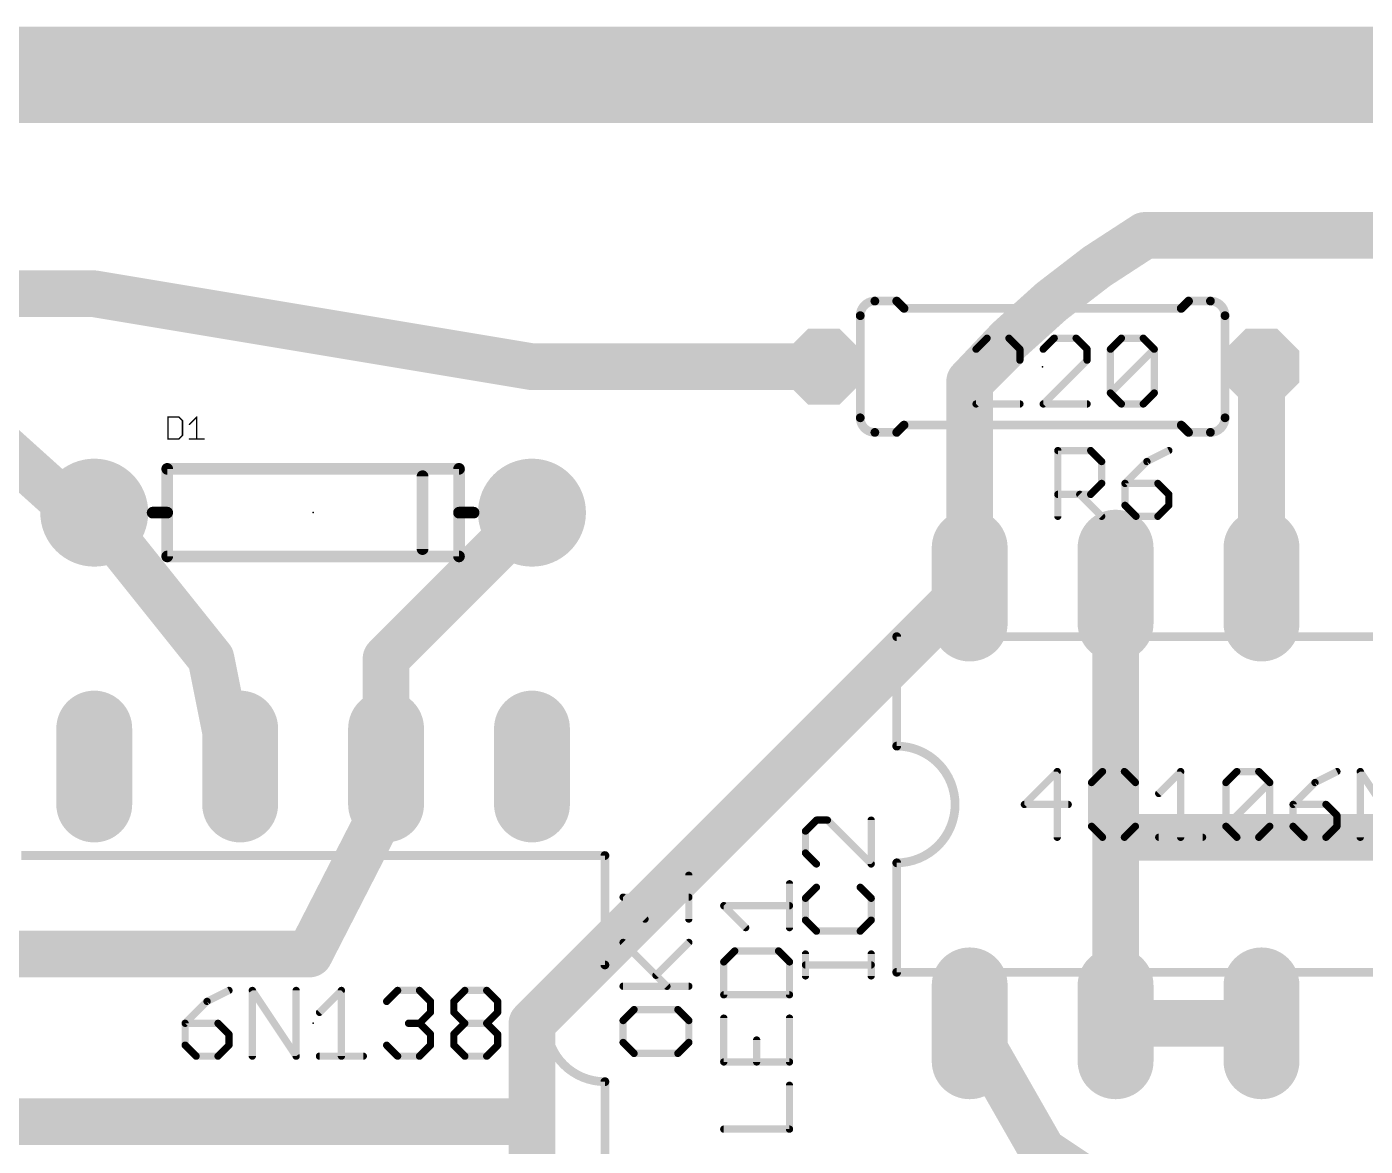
# Model space of a CAD drawing. Extents: x -0.06 to 3.94, y -0.06 to 3.15.
# Drawn here: x 1.854 to 2.771, y 1.066 to 1.833 of the extents above; entities that cross this region are included whole.
import ezdxf

# ---------------------------------------------------------------- set-up
doc = ezdxf.new("R2010")
doc.units = 0
for name, color, linetype in [('16', 175, 'CONTINUOUS'), ('17', 82, 'CONTINUOUS'), ('21', 253, 'CONTINUOUS'), ('23', 7, 'CONTINUOUS'), ('25', 253, 'CONTINUOUS'), ('27', 253, 'CONTINUOUS'), ('46', 140, 'CONTINUOUS'), ('51', 253, 'CONTINUOUS')]:
    doc.layers.add(name, color=color, linetype=linetype)

# ---------------------------------------------------------------- blocks, each defined once
blk = doc.blocks.new('ROUNDP')
at = {"const_width": 0.5}
blk.add_lwpolyline([(0, -0.25, 1), (0, 0.25, 1), (0, -0.25)], format="xyb", dxfattribs=at)
blk = doc.blocks.new('LONGP100')
at = {"const_width": 1}
blk.add_lwpolyline([(-0.5, 0), (0.5, 0)], dxfattribs=at)
at = {"const_width": 0.5}
for points in [[(-0.5, 0.25, 1), (-0.5, -0.25)], [(0.5, -0.25, 1), (0.5, 0.25)]]:
    blk.add_lwpolyline(points, format="xyb", dxfattribs=at)
blk = doc.blocks.new('OFFSETP100')
at = {"const_width": 1}
blk.add_lwpolyline([(0, 0), (1, 0)], dxfattribs=at)
at = {"const_width": 0.5}
for points in [[(0, 0.25, 1), (0, -0.25)], [(1, -0.25, 1), (1, 0.25)]]:
    blk.add_lwpolyline(points, format="xyb", dxfattribs=at)
blk = doc.blocks.new('RECT')
blk.add_solid([(-0.5, -0.5), (0.5, -0.5), (-0.5, 0.5), (0.5, 0.5)])
blk = doc.blocks.new('OCTAGONP')
at = {"const_width": 0.5}
blk.add_lwpolyline([(-0.25, -0.103553), (-0.25, 0.103553), (-0.103553, 0.25), (0.103553, 0.25), (0.25, 0.103553), (0.25, -0.103553), (0.103553, -0.25), (-0.103553, -0.25), (-0.25, -0.103553), (-0.25, 0.103553)], dxfattribs=at)

msp = doc.modelspace()

# ---------------------------------------------------------------- linework, layer by layer
at = {"layer": '16'}
for points, const_width in [([(2.62, 1.69, 0.078776), (2.5, 1.59)], 0.032), ([(2.62, 1.698, 1), (2.62, 1.682)], 0.016), ([(2.624096, 1.683128, 1), (2.615904, 1.696872)], 0.016), ([(2.783578, 1.697155, 1), (2.776422, 1.682845)], 0.016), ([(1.901315, 1.657891, 1), (1.898685, 1.642109)], 0.016), ([(1.9, 1.642, 1), (1.9, 1.658)], 0.016), ([(2.2, 1.608, 1), (2.2, 1.592)], 0.016), ([(2.198685, 1.592109, 1), (2.201315, 1.607891)], 0.016), ([(2.4, 1.592, 1), (2.4, 1.608)], 0.016), ([(2.708, 1.6, 1), (2.692, 1.6)], 0.016), ([(2.508, 1.59, 1), (2.492, 1.59)], 0.016), ([(2.493979, 1.595268, 1), (2.506021, 1.584732)], 0.016), ([(1.8875, 1.508, 1), (1.8875, 1.492)], 0.016), ([(1.882148, 1.494054, 1), (1.892852, 1.505946)], 0.016), ([(1.906247, 1.504998, 1), (1.893753, 1.495002)], 0.016), ([(1.9, 1.492, 1), (1.9, 1.508)], 0.016), ([(2.205657, 1.494343, 1), (2.194343, 1.505657)], 0.016), ([(2.505657, 1.444343, 1), (2.494343, 1.455657)], 0.016), ([(2.608, 1.45, 1), (2.592, 1.45)], 0.016), ([(2.492, 1.45, 1), (2.508, 1.45)], 0.016), ([(2.692, 1.45, 1), (2.708, 1.45)], 0.016), ([(1.987845, 1.401569, 1), (1.972155, 1.398431)], 0.016), ([(1.973753, 1.395002, 1), (1.986247, 1.404998)], 0.016), ([(2.108, 1.4, 1), (2.092, 1.4)], 0.016), ([(2.094343, 1.405657, 1), (2.105657, 1.394343)], 0.016), ([(2.10712, 1.296353, 1), (2.09288, 1.303647)], 0.016), ([(1.992155, 1.298431, 1), (2.007845, 1.301569)], 0.016), ([(2.092, 1.3, 1), (2.108, 1.3)], 0.016), ([(2.608, 1.2775, 1), (2.592, 1.2775)], 0.016), ([(2.6, 1.2855, 1), (2.6, 1.2695)], 0.016), ([(2.592, 1.2775, 1), (2.608, 1.2775)], 0.016), ([(2.0475, 1.1895, 1), (2.0475, 1.2055)], 0.016), ([(2.04038, 1.201147, 1), (2.05462, 1.193853)], 0.016), ([(2.208, 1.15, 1), (2.192, 1.15)], 0.016), ([(2.506946, 1.153969, 1), (2.493054, 1.146031)], 0.016), ([(2.6, 1.158, 1), (2.6, 1.142)], 0.016), ([(2.7, 1.142, 1), (2.7, 1.158)], 0.016), ([(2.194343, 1.155657, 1), (2.205657, 1.144343)], 0.016), ([(2.592, 1.15, 1), (2.608, 1.15)], 0.016), ([(2.208, 1.0825, 1), (2.192, 1.0825)], 0.016), ([(2.2, 1.0745, 1), (2.2, 1.0905)], 0.016), ([(2.192, 1.0825, 1), (2.208, 1.0825)], 0.016), ([(2.554438, 1.069156, 1), (2.545562, 1.055844)], 0.016), ([(2.543054, 1.058531, 1), (2.556946, 1.066469)], 0.016)]:
    msp.add_lwpolyline(points, format="xyb", dxfattribs=dict(at, const_width=const_width))
at = {"layer": '16', "const_width": 0.032}
for points in [[(2.78, 1.69), (2.62, 1.69)], [(2.86, 1.65), (2.78, 1.69)], [(1.9, 1.65), (0.48, 1.65)], [(2.2, 1.6), (1.9, 1.65)], [(2.4, 1.6), (2.2, 1.6)], [(2.7, 1.6), (2.7, 1.45)], [(1.8875, 1.5), (1.7875, 1.59)], [(2.5, 1.59), (2.5, 1.45)], [(1.8875, 1.5), (1.9, 1.5)], [(1.9, 1.5), (1.98, 1.4)], [(2.1, 1.4), (2.2, 1.5)], [(2.2, 1.15), (2.5, 1.45)], [(2.6, 1.2775), (2.6, 1.45)], [(1.98, 1.4), (2, 1.3)], [(2.1, 1.3), (2.1, 1.4)], [(2.1, 1.3), (2.0475, 1.1975)], [(2.6, 1.15), (2.6, 1.2775)], [(2.6, 1.2775), (2.8, 1.2775)], [(2.0475, 1.1975), (1.7975, 1.1975)], [(2.2, 1.0825), (2.2, 1.15)], [(2.55, 1.0625), (2.5, 1.15)], [(2.7, 1.15), (2.6, 1.15)], [(1.8375, 1.0825), (2.2, 1.0825)], [(2.2, 1), (2.2, 1.0825)], [(2.61, 1.0225), (2.55, 1.0625)]]:
    msp.add_lwpolyline(points, dxfattribs=at)
at = {"layer": '21'}
for points, const_width in [([(2.435, 1.645, 0.414214), (2.425, 1.635)], 0.006), ([(2.435, 1.6465, 1), (2.435, 1.6435)], 0.003), ([(2.435, 1.6435, 1), (2.435, 1.6465)], 0.003), ([(2.451061, 1.646061, 1), (2.448939, 1.643939)], 0.003), ([(2.45, 1.6435, 1), (2.45, 1.6465)], 0.003), ([(2.455, 1.6415, 1), (2.455, 1.6385)], 0.003), ([(2.453939, 1.638939, 1), (2.456061, 1.641061)], 0.003), ([(2.643939, 1.641061, 1), (2.646061, 1.638939)], 0.003), ([(2.645, 1.6385, 1), (2.645, 1.6415)], 0.003), ([(2.65, 1.6465, 1), (2.65, 1.6435)], 0.003), ([(2.651061, 1.643939, 1), (2.648939, 1.646061)], 0.003), ([(2.675, 1.635, 0.414214), (2.665, 1.645)], 0.006), ([(2.665, 1.6465, 1), (2.665, 1.6435)], 0.003), ([(2.665, 1.6435, 1), (2.665, 1.6465)], 0.003), ([(2.4235, 1.635, 1), (2.4265, 1.635)], 0.003), ([(2.6735, 1.635, 1), (2.6765, 1.635)], 0.003), ([(2.425, 1.565, 0.414214), (2.435, 1.555)], 0.006), ([(2.4265, 1.565, 1), (2.4235, 1.565)], 0.003), ([(2.455, 1.5615, 1), (2.455, 1.5585)], 0.003), ([(2.456061, 1.558939, 1), (2.453939, 1.561061)], 0.003), ([(2.646061, 1.561061, 1), (2.643939, 1.558939)], 0.003), ([(2.645, 1.5585, 1), (2.645, 1.5615)], 0.003), ([(2.665, 1.555, 0.414214), (2.675, 1.565)], 0.006), ([(2.6765, 1.565, 1), (2.6735, 1.565)], 0.003), ([(2.435, 1.5565, 1), (2.435, 1.5535)], 0.003), ([(2.435, 1.5535, 1), (2.435, 1.5565)], 0.003), ([(2.448939, 1.556061, 1), (2.451061, 1.553939)], 0.003), ([(2.45, 1.5535, 1), (2.45, 1.5565)], 0.003), ([(2.65, 1.5565, 1), (2.65, 1.5535)], 0.003), ([(2.648939, 1.553939, 1), (2.651061, 1.556061)], 0.003), ([(2.665, 1.5565, 1), (2.665, 1.5535)], 0.003), ([(2.665, 1.5535, 1), (2.665, 1.5565)], 0.003), ([(1.95, 1.532, 1), (1.95, 1.528)], 0.004), ([(1.952, 1.53, 1), (1.948, 1.53)], 0.004), ([(2.152, 1.53, 1), (2.148, 1.53)], 0.004), ([(2.15, 1.528, 1), (2.15, 1.532)], 0.004), ([(2.127, 1.525, 1), (2.123, 1.525)], 0.004), ([(1.94, 1.502, 1), (1.94, 1.498)], 0.004), ([(1.952, 1.5, 1), (1.948, 1.5)], 0.004), ([(1.948, 1.5, 1), (1.952, 1.5)], 0.004), ([(1.95, 1.498, 1), (1.95, 1.502)], 0.004), ([(2.152, 1.5, 1), (2.148, 1.5)], 0.004), ([(2.15, 1.502, 1), (2.15, 1.498)], 0.004), ([(2.148, 1.5, 1), (2.152, 1.5)], 0.004), ([(2.16, 1.498, 1), (2.16, 1.502)], 0.004), ([(2.123, 1.475, 1), (2.127, 1.475)], 0.004), ([(1.95, 1.472, 1), (1.95, 1.468)], 0.004), ([(1.948, 1.47, 1), (1.952, 1.47)], 0.004), ([(2.148, 1.47, 1), (2.152, 1.47)], 0.004), ([(2.15, 1.468, 1), (2.15, 1.472)], 0.004), ([(2.45, 1.4165, 1), (2.45, 1.4135)], 0.003), ([(2.4515, 1.415, 1), (2.4485, 1.415)], 0.003), ([(2.45, 1.26, 1), (2.45, 1.34)], 0.006), ([(2.45, 1.3415, 1), (2.45, 1.3385)], 0.003), ([(2.4485, 1.34, 1), (2.4515, 1.34)], 0.003), ([(2.2515, 1.265, 1), (2.2485, 1.265)], 0.003), ([(2.25, 1.2635, 1), (2.25, 1.2665)], 0.003), ([(2.4515, 1.26, 1), (2.4485, 1.26)], 0.003), ([(2.45, 1.2615, 1), (2.45, 1.2585)], 0.003), ([(2.25, 1.19, 1), (2.25, 1.11)], 0.006), ([(2.25, 1.1885, 1), (2.25, 1.1915)], 0.003), ([(2.2485, 1.19, 1), (2.2515, 1.19)], 0.003), ([(2.45, 1.1865, 1), (2.45, 1.1835)], 0.003), ([(2.4485, 1.185, 1), (2.4515, 1.185)], 0.003), ([(2.2515, 1.11, 1), (2.2485, 1.11)], 0.003), ([(2.25, 1.1085, 1), (2.25, 1.1115)], 0.003)]:
    msp.add_lwpolyline(points, format="xyb", dxfattribs=dict(at, const_width=const_width))
for points, const_width in [([(2.435, 1.645), (2.45, 1.645)], 0.006), ([(2.455, 1.64), (2.45, 1.645)], 0.006), ([(2.455, 1.64), (2.645, 1.64)], 0.006), ([(2.645, 1.64), (2.65, 1.645)], 0.006), ([(2.665, 1.645), (2.65, 1.645)], 0.006), ([(2.455, 1.56), (2.45, 1.555)], 0.006), ([(2.455, 1.56), (2.645, 1.56)], 0.006), ([(2.645, 1.56), (2.65, 1.555)], 0.006), ([(2.435, 1.555), (2.45, 1.555)], 0.006), ([(2.665, 1.555), (2.65, 1.555)], 0.006), ([(1.95, 1.53), (2.15, 1.53)], 0.008), ([(1.95, 1.5), (1.95, 1.53)], 0.008), ([(2.15, 1.53), (2.15, 1.5)], 0.008), ([(2.125, 1.525), (2.125, 1.475)], 0.008), ([(1.95, 1.5), (1.94, 1.5)], 0.008), ([(1.95, 1.47), (1.95, 1.5)], 0.008), ([(2.15, 1.5), (2.15, 1.47)], 0.008), ([(2.15, 1.5), (2.16, 1.5)], 0.008), ([(2.15, 1.47), (1.95, 1.47)], 0.008), ([(3.15, 1.415), (2.45, 1.415)], 0.006), ([(2.45, 1.415), (2.45, 1.34)], 0.006), ([(2.25, 1.265), (1.85, 1.265)], 0.006), ([(2.25, 1.265), (2.25, 1.19)], 0.006), ([(2.45, 1.185), (2.45, 1.26)], 0.006), ([(2.45, 1.185), (3.15, 1.185)], 0.006), ([(2.25, 1.035), (2.25, 1.11)], 0.006)]:
    msp.add_lwpolyline(points, dxfattribs=dict(at, const_width=const_width))
at = {"layer": '23'}
for p in [(2.55, 1.6), (2.05, 1.5), (2.05, 1.15)]:
    msp.add_point(p, dxfattribs=at)
at = {"layer": '25'}
for points, const_width in [([(1.9505, 1.565513), (1.9505, 1.5505)], 0.001), ([(1.958006, 1.565513), (1.9505, 1.565513)], 0.001), ([(1.960508, 1.563011), (1.958006, 1.565513)], 0.001), ([(1.960508, 1.553002), (1.960508, 1.563011)], 0.001), ([(1.965233, 1.560508), (1.970237, 1.565513)], 0.001), ([(1.970237, 1.565513), (1.970237, 1.5505)], 0.001), ([(1.9505, 1.5505), (1.958006, 1.5505)], 0.001), ([(1.958006, 1.5505), (1.960508, 1.553002)], 0.001), ([(1.965233, 1.5505), (1.975241, 1.5505)], 0.001), ([(2.560421, 1.4975), (2.560421, 1.542538)], 0.005), ([(2.560421, 1.542538), (2.582941, 1.542538)], 0.005), ([(2.582941, 1.542538), (2.590447, 1.535032)], 0.005), ([(2.636486, 1.542538), (2.621473, 1.535032)], 0.005), ([(2.590447, 1.535032), (2.590447, 1.520019)], 0.005), ([(2.621473, 1.535032), (2.606461, 1.520019)], 0.005), ([(2.582941, 1.512513), (2.560421, 1.512513)], 0.005), ([(2.575434, 1.512513), (2.590447, 1.4975)], 0.005), ([(2.590447, 1.520019), (2.582941, 1.512513)], 0.005), ([(2.606461, 1.520019), (2.606461, 1.505006)], 0.005), ([(2.62898, 1.520019), (2.606461, 1.520019)], 0.005), ([(2.636486, 1.512513), (2.62898, 1.520019)], 0.005), ([(2.636486, 1.505006), (2.636486, 1.512513)], 0.005), ([(2.606461, 1.505006), (2.613967, 1.4975)], 0.005), ([(2.62898, 1.4975), (2.636486, 1.505006)], 0.005), ([(2.613967, 1.4975), (2.62898, 1.4975)], 0.005), ([(2.394968, 1.289258), (2.387462, 1.281751)], 0.005), ([(2.402474, 1.289258), (2.394968, 1.289258)], 0.005), ([(2.4325, 1.259232), (2.402474, 1.289258)], 0.005), ([(2.4325, 1.289258), (2.4325, 1.259232)], 0.005), ([(2.387462, 1.281751), (2.387462, 1.266738)], 0.005), ([(2.387462, 1.266738), (2.394968, 1.259232)], 0.005), ([(2.3075, 1.221461), (2.3075, 1.251486)], 0.005), ([(2.3765, 1.215618), (2.3765, 1.245643)], 0.005), ([(2.277474, 1.221461), (2.262462, 1.236473)], 0.005), ([(2.262462, 1.236473), (2.3075, 1.236473)], 0.005), ([(2.394968, 1.243218), (2.387462, 1.235712)], 0.005), ([(2.4325, 1.235712), (2.424994, 1.243218)], 0.005), ([(2.346474, 1.215618), (2.331462, 1.230631)], 0.005), ([(2.331462, 1.230631), (2.3765, 1.230631)], 0.005), ([(2.387462, 1.235712), (2.387462, 1.220699)], 0.005), ([(2.4325, 1.220699), (2.4325, 1.235712)], 0.005), ([(2.387462, 1.220699), (2.394968, 1.213193)], 0.005), ([(2.424994, 1.213193), (2.4325, 1.220699)], 0.005), ([(2.394968, 1.213193), (2.424994, 1.213193)], 0.005), ([(2.292487, 1.175421), (2.262462, 1.205447)], 0.005), ([(2.284981, 1.182928), (2.3075, 1.205447)], 0.005), ([(2.338968, 1.199604), (2.331462, 1.192098)], 0.005), ([(2.368994, 1.199604), (2.338968, 1.199604)], 0.005), ([(2.3765, 1.192098), (2.368994, 1.199604)], 0.005), ([(2.331462, 1.192098), (2.331462, 1.169578)], 0.005), ([(2.3765, 1.169578), (2.3765, 1.192098)], 0.005), ([(2.387462, 1.1825), (2.387462, 1.197513)], 0.005), ([(2.4325, 1.1825), (2.4325, 1.197513)], 0.005), ([(2.4325, 1.190006), (2.387462, 1.190006)], 0.005), ([(2.262462, 1.175421), (2.3075, 1.175421)], 0.005), ([(2.331462, 1.169578), (2.3765, 1.169578)], 0.005), ([(2.269968, 1.159408), (2.262462, 1.151901)], 0.005), ([(2.299994, 1.159408), (2.269968, 1.159408)], 0.005), ([(2.3075, 1.151901), (2.299994, 1.159408)], 0.005), ([(2.331462, 1.153565), (2.331462, 1.123539)], 0.005), ([(2.3765, 1.123539), (2.3765, 1.153565)], 0.005), ([(2.262462, 1.151901), (2.262462, 1.136888)], 0.005), ([(2.3075, 1.136888), (2.3075, 1.151901)], 0.005), ([(2.262462, 1.136888), (2.269968, 1.129382)], 0.005), ([(2.299994, 1.129382), (2.3075, 1.136888)], 0.005), ([(2.353981, 1.123539), (2.353981, 1.138552)], 0.005), ([(2.269968, 1.129382), (2.299994, 1.129382)], 0.005), ([(2.331462, 1.123539), (2.3765, 1.123539)], 0.005), ([(2.3765, 1.0775), (2.3765, 1.107526)], 0.005), ([(2.331462, 1.0775), (2.3765, 1.0775)], 0.005)]:
    msp.add_lwpolyline(points, dxfattribs=dict(at, const_width=const_width))
for points, const_width in [([(1.95075, 1.565513, 1), (1.95025, 1.565513)], 0.0005), ([(1.9505, 1.565763, 1), (1.9505, 1.565263)], 0.0005), ([(1.958183, 1.56569, 1), (1.95783, 1.565336)], 0.0005), ([(1.958006, 1.565263, 1), (1.958006, 1.565763)], 0.0005), ([(1.960758, 1.563011, 1), (1.960258, 1.563011)], 0.0005), ([(1.960332, 1.562834, 1), (1.960685, 1.563187)], 0.0005), ([(1.965056, 1.560685, 1), (1.965409, 1.560332)], 0.0005), ([(1.970487, 1.565513, 1), (1.969987, 1.565513)], 0.0005), ([(1.970413, 1.565336, 1), (1.97006, 1.56569)], 0.0005), ([(1.9505, 1.55075, 1), (1.9505, 1.55025)], 0.0005), ([(1.95025, 1.5505, 1), (1.95075, 1.5505)], 0.0005), ([(1.95783, 1.550677, 1), (1.958183, 1.550323)], 0.0005), ([(1.958006, 1.55025, 1), (1.958006, 1.55075)], 0.0005), ([(1.960258, 1.553002, 1), (1.960758, 1.553002)], 0.0005), ([(1.960685, 1.552825, 1), (1.960332, 1.553179)], 0.0005), ([(1.965233, 1.55075, 1), (1.965233, 1.55025)], 0.0005), ([(1.969987, 1.5505, 1), (1.970487, 1.5505)], 0.0005), ([(1.975241, 1.55025, 1), (1.975241, 1.55075)], 0.0005), ([(2.561671, 1.542538, 1), (2.559171, 1.542538)], 0.0025), ([(2.560421, 1.543788, 1), (2.560421, 1.541288)], 0.0025), ([(2.583824, 1.543422, 1), (2.582057, 1.541655)], 0.0025), ([(2.582941, 1.541288, 1), (2.582941, 1.543788)], 0.0025), ([(2.637045, 1.54142, 1), (2.635927, 1.543656)], 0.0025), ([(2.591697, 1.535032, 1), (2.589197, 1.535032)], 0.0025), ([(2.589563, 1.534148, 1), (2.591331, 1.535916)], 0.0025), ([(2.620914, 1.53615, 1), (2.622032, 1.533914)], 0.0025), ([(2.622357, 1.534148, 1), (2.62059, 1.535916)], 0.0025), ([(2.560421, 1.513763, 1), (2.560421, 1.511263)], 0.0025), ([(2.576318, 1.513397, 1), (2.57455, 1.511629)], 0.0025), ([(2.582057, 1.513397, 1), (2.583824, 1.511629)], 0.0025), ([(2.582941, 1.511263, 1), (2.582941, 1.513763)], 0.0025), ([(2.589197, 1.520019, 1), (2.591697, 1.520019)], 0.0025), ([(2.591331, 1.519135, 1), (2.589563, 1.520903)], 0.0025), ([(2.607711, 1.520019, 1), (2.605211, 1.520019)], 0.0025), ([(2.606461, 1.521269, 1), (2.606461, 1.518769)], 0.0025), ([(2.605577, 1.520903, 1), (2.607345, 1.519135)], 0.0025), ([(2.629864, 1.520903, 1), (2.628096, 1.519135)], 0.0025), ([(2.62898, 1.518769, 1), (2.62898, 1.521269)], 0.0025), ([(2.637736, 1.512513, 1), (2.635236, 1.512513)], 0.0025), ([(2.635602, 1.511629, 1), (2.63737, 1.513397)], 0.0025), ([(2.607345, 1.50589, 1), (2.605577, 1.504123)], 0.0025), ([(2.605211, 1.505006, 1), (2.607711, 1.505006)], 0.0025), ([(2.635236, 1.505006, 1), (2.637736, 1.505006)], 0.0025), ([(2.63737, 1.504123, 1), (2.635602, 1.50589)], 0.0025), ([(2.559171, 1.4975, 1), (2.561671, 1.4975)], 0.0025), ([(2.589563, 1.496616, 1), (2.591331, 1.498384)], 0.0025), ([(2.613967, 1.49875, 1), (2.613967, 1.49625)], 0.0025), ([(2.613083, 1.496616, 1), (2.614851, 1.498384)], 0.0025), ([(2.628096, 1.498384, 1), (2.629864, 1.496616)], 0.0025), ([(2.62898, 1.49625, 1), (2.62898, 1.49875)], 0.0025), ([(2.394968, 1.290508, 1), (2.394968, 1.288008)], 0.0025), ([(2.395852, 1.288374, 1), (2.394084, 1.290142)], 0.0025), ([(2.403358, 1.290142, 1), (2.401591, 1.288374)], 0.0025), ([(2.402474, 1.288008, 1), (2.402474, 1.290508)], 0.0025), ([(2.43375, 1.289258, 1), (2.43125, 1.289258)], 0.0025), ([(2.388712, 1.281751, 1), (2.386212, 1.281751)], 0.0025), ([(2.386578, 1.282635, 1), (2.388345, 1.280867)], 0.0025), ([(2.388345, 1.267622, 1), (2.386578, 1.265855)], 0.0025), ([(2.386212, 1.266738, 1), (2.388712, 1.266738)], 0.0025), ([(2.394084, 1.258348, 1), (2.395852, 1.260116)], 0.0025), ([(2.43125, 1.259232, 1), (2.43375, 1.259232)], 0.0025), ([(2.431616, 1.258348, 1), (2.433384, 1.260116)], 0.0025), ([(2.30875, 1.251486, 1), (2.30625, 1.251486)], 0.0025), ([(2.37775, 1.245643, 1), (2.37525, 1.245643)], 0.0025), ([(2.263345, 1.237357, 1), (2.261578, 1.235589)], 0.0025), ([(2.262462, 1.237723, 1), (2.262462, 1.235223)], 0.0025), ([(2.3075, 1.235223, 1), (2.3075, 1.237723)], 0.0025), ([(2.395852, 1.242334, 1), (2.394084, 1.244102)], 0.0025), ([(2.425877, 1.244102, 1), (2.42411, 1.242334)], 0.0025), ([(2.331462, 1.231881, 1), (2.331462, 1.229381)], 0.0025), ([(2.332345, 1.231514, 1), (2.330578, 1.229747)], 0.0025), ([(2.3765, 1.229381, 1), (2.3765, 1.231881)], 0.0025), ([(2.388712, 1.235712, 1), (2.386212, 1.235712)], 0.0025), ([(2.386578, 1.236596, 1), (2.388345, 1.234828)], 0.0025), ([(2.43375, 1.235712, 1), (2.43125, 1.235712)], 0.0025), ([(2.431616, 1.234828, 1), (2.433384, 1.236596)], 0.0025), ([(2.276591, 1.220577, 1), (2.278358, 1.222344)], 0.0025), ([(2.30625, 1.221461, 1), (2.30875, 1.221461)], 0.0025), ([(2.388345, 1.221583, 1), (2.386578, 1.219815)], 0.0025), ([(2.386212, 1.220699, 1), (2.388712, 1.220699)], 0.0025), ([(2.43125, 1.220699, 1), (2.43375, 1.220699)], 0.0025), ([(2.433384, 1.219815, 1), (2.431616, 1.221583)], 0.0025), ([(2.345591, 1.214734, 1), (2.347358, 1.216502)], 0.0025), ([(2.37525, 1.215618, 1), (2.37775, 1.215618)], 0.0025), ([(2.394968, 1.214443, 1), (2.394968, 1.211943)], 0.0025), ([(2.394084, 1.212309, 1), (2.395852, 1.214077)], 0.0025), ([(2.42411, 1.214077, 1), (2.425877, 1.212309)], 0.0025), ([(2.424994, 1.211943, 1), (2.424994, 1.214443)], 0.0025), ([(2.263345, 1.206331, 1), (2.261578, 1.204563)], 0.0025), ([(2.308384, 1.204563, 1), (2.306616, 1.206331)], 0.0025), ([(2.338968, 1.200854, 1), (2.338968, 1.198354)], 0.0025), ([(2.339852, 1.19872, 1), (2.338084, 1.200488)], 0.0025), ([(2.369877, 1.200488, 1), (2.36811, 1.19872)], 0.0025), ([(2.368994, 1.198354, 1), (2.368994, 1.200854)], 0.0025), ([(2.332712, 1.192098, 1), (2.330212, 1.192098)], 0.0025), ([(2.330578, 1.192982, 1), (2.332345, 1.191214)], 0.0025), ([(2.37775, 1.192098, 1), (2.37525, 1.192098)], 0.0025), ([(2.375616, 1.191214, 1), (2.377384, 1.192982)], 0.0025), ([(2.388712, 1.197513, 1), (2.386212, 1.197513)], 0.0025), ([(2.43375, 1.197513, 1), (2.43125, 1.197513)], 0.0025), ([(2.284097, 1.183812, 1), (2.285865, 1.182044)], 0.0025), ([(2.387462, 1.191256, 1), (2.387462, 1.188756)], 0.0025), ([(2.386212, 1.1825, 1), (2.388712, 1.1825)], 0.0025), ([(2.43125, 1.1825, 1), (2.43375, 1.1825)], 0.0025), ([(2.4325, 1.188756, 1), (2.4325, 1.191256)], 0.0025), ([(2.262462, 1.176671, 1), (2.262462, 1.174171)], 0.0025), ([(2.291603, 1.174537, 1), (2.293371, 1.176305)], 0.0025), ([(2.3075, 1.174171, 1), (2.3075, 1.176671)], 0.0025), ([(2.331462, 1.170828, 1), (2.331462, 1.168328)], 0.0025), ([(2.330212, 1.169578, 1), (2.332712, 1.169578)], 0.0025), ([(2.37525, 1.169578, 1), (2.37775, 1.169578)], 0.0025), ([(2.3765, 1.168328, 1), (2.3765, 1.170828)], 0.0025), ([(2.269968, 1.160658, 1), (2.269968, 1.158158)], 0.0025), ([(2.270852, 1.158524, 1), (2.269084, 1.160291)], 0.0025), ([(2.300877, 1.160291, 1), (2.29911, 1.158524)], 0.0025), ([(2.299994, 1.158158, 1), (2.299994, 1.160658)], 0.0025), ([(2.332712, 1.153565, 1), (2.330212, 1.153565)], 0.0025), ([(2.37775, 1.153565, 1), (2.37525, 1.153565)], 0.0025), ([(2.263712, 1.151901, 1), (2.261212, 1.151901)], 0.0025), ([(2.261578, 1.152785, 1), (2.263345, 1.151017)], 0.0025), ([(2.30875, 1.151901, 1), (2.30625, 1.151901)], 0.0025), ([(2.306616, 1.151017, 1), (2.308384, 1.152785)], 0.0025), ([(2.263345, 1.137772, 1), (2.261578, 1.136005)], 0.0025), ([(2.261212, 1.136888, 1), (2.263712, 1.136888)], 0.0025), ([(2.30625, 1.136888, 1), (2.30875, 1.136888)], 0.0025), ([(2.308384, 1.136005, 1), (2.306616, 1.137772)], 0.0025), ([(2.355231, 1.138552, 1), (2.352731, 1.138552)], 0.0025), ([(2.269968, 1.130632, 1), (2.269968, 1.128132)], 0.0025), ([(2.269084, 1.128498, 1), (2.270852, 1.130266)], 0.0025), ([(2.29911, 1.130266, 1), (2.300877, 1.128498)], 0.0025), ([(2.299994, 1.128132, 1), (2.299994, 1.130632)], 0.0025), ([(2.331462, 1.124789, 1), (2.331462, 1.122289)], 0.0025), ([(2.330212, 1.123539, 1), (2.332712, 1.123539)], 0.0025), ([(2.352731, 1.123539, 1), (2.355231, 1.123539)], 0.0025), ([(2.37525, 1.123539, 1), (2.37775, 1.123539)], 0.0025), ([(2.3765, 1.122289, 1), (2.3765, 1.124789)], 0.0025), ([(2.37775, 1.107526, 1), (2.37525, 1.107526)], 0.0025), ([(2.331462, 1.07875, 1), (2.331462, 1.07625)], 0.0025), ([(2.37525, 1.0775, 1), (2.37775, 1.0775)], 0.0025), ([(2.3765, 1.07625, 1), (2.3765, 1.07875)], 0.0025)]:
    msp.add_lwpolyline(points, format="xyb", dxfattribs=dict(at, const_width=const_width))
at = {"layer": '27', "const_width": 0.005}
for points in [[(2.511888, 1.619538), (2.504382, 1.612032)], [(2.526901, 1.619538), (2.511888, 1.619538)], [(2.534408, 1.612032), (2.526901, 1.619538)], [(2.557928, 1.619538), (2.550421, 1.612032)], [(2.57294, 1.619538), (2.557928, 1.619538)], [(2.580447, 1.612032), (2.57294, 1.619538)], [(2.596461, 1.612032), (2.603967, 1.619538)], [(2.603967, 1.619538), (2.61898, 1.619538)], [(2.61898, 1.619538), (2.626486, 1.612032)], [(2.504382, 1.5745), (2.534408, 1.604526)], [(2.534408, 1.604526), (2.534408, 1.612032)], [(2.550421, 1.5745), (2.580447, 1.604526)], [(2.580447, 1.604526), (2.580447, 1.612032)], [(2.596461, 1.582006), (2.596461, 1.612032)], [(2.596461, 1.582006), (2.626486, 1.612032)], [(2.626486, 1.612032), (2.626486, 1.582006)], [(2.603967, 1.5745), (2.596461, 1.582006)], [(2.626486, 1.582006), (2.61898, 1.5745)], [(2.534408, 1.5745), (2.504382, 1.5745)], [(2.580447, 1.5745), (2.550421, 1.5745)], [(2.61898, 1.5745), (2.603967, 1.5745)], [(2.560019, 1.322538), (2.5375, 1.300019)], [(2.560019, 1.2775), (2.560019, 1.322538)], [(2.583539, 1.315032), (2.591046, 1.322538)], [(2.591046, 1.322538), (2.606058, 1.322538)], [(2.606058, 1.322538), (2.613565, 1.315032)], [(2.629578, 1.307526), (2.644591, 1.322538)], [(2.644591, 1.322538), (2.644591, 1.2775)], [(2.675618, 1.315032), (2.683124, 1.322538)], [(2.683124, 1.322538), (2.698137, 1.322538)], [(2.698137, 1.322538), (2.705643, 1.315032)], [(2.751683, 1.322538), (2.73667, 1.315032)], [(2.767696, 1.2775), (2.767696, 1.322538)], [(2.767696, 1.322538), (2.797722, 1.2775)], [(2.583539, 1.285006), (2.583539, 1.315032)], [(2.583539, 1.285006), (2.613565, 1.315032)], [(2.613565, 1.315032), (2.613565, 1.285006)], [(2.675618, 1.285006), (2.675618, 1.315032)], [(2.675618, 1.285006), (2.705643, 1.315032)], [(2.705643, 1.315032), (2.705643, 1.285006)], [(2.73667, 1.315032), (2.721657, 1.300019)], [(2.5375, 1.300019), (2.567526, 1.300019)], [(2.721657, 1.300019), (2.721657, 1.285006)], [(2.744176, 1.300019), (2.721657, 1.300019)], [(2.751683, 1.292513), (2.744176, 1.300019)], [(2.751683, 1.285006), (2.751683, 1.292513)], [(2.591046, 1.2775), (2.583539, 1.285006)], [(2.613565, 1.285006), (2.606058, 1.2775)], [(2.683124, 1.2775), (2.675618, 1.285006)], [(2.705643, 1.285006), (2.698137, 1.2775)], [(2.721657, 1.285006), (2.729163, 1.2775)], [(2.744176, 1.2775), (2.751683, 1.285006)], [(2.606058, 1.2775), (2.591046, 1.2775)], [(2.629578, 1.2775), (2.659604, 1.2775)], [(2.698137, 1.2775), (2.683124, 1.2775)], [(2.729163, 1.2775), (2.744176, 1.2775)], [(1.992329, 1.172538), (1.977316, 1.165032)], [(2.008343, 1.1275), (2.008343, 1.172538)], [(2.008343, 1.172538), (2.038368, 1.1275)], [(2.038368, 1.1275), (2.038368, 1.172538)], [(2.054382, 1.157526), (2.069395, 1.172538)], [(2.069395, 1.172538), (2.069395, 1.1275)], [(2.100421, 1.165032), (2.107927, 1.172538)], [(2.107927, 1.172538), (2.12294, 1.172538)], [(2.12294, 1.172538), (2.130447, 1.165032)], [(2.14646, 1.165032), (2.153967, 1.172538)], [(2.153967, 1.172538), (2.168979, 1.172538)], [(2.168979, 1.172538), (2.176486, 1.165032)], [(1.977316, 1.165032), (1.962303, 1.150019)], [(2.130447, 1.165032), (2.130447, 1.157526)], [(2.14646, 1.157526), (2.14646, 1.165032)], [(2.176486, 1.165032), (2.176486, 1.157526)], [(2.130447, 1.157526), (2.12294, 1.150019)], [(2.153967, 1.150019), (2.14646, 1.157526)], [(2.176486, 1.157526), (2.168979, 1.150019)], [(1.962303, 1.150019), (1.962303, 1.135006)], [(1.984822, 1.150019), (1.962303, 1.150019)], [(1.992329, 1.142513), (1.984822, 1.150019)], [(2.12294, 1.150019), (2.115434, 1.150019)], [(2.12294, 1.150019), (2.130447, 1.142513)], [(2.14646, 1.142513), (2.153967, 1.150019)], [(2.153967, 1.150019), (2.168979, 1.150019)], [(2.168979, 1.150019), (2.176486, 1.142513)], [(1.992329, 1.135006), (1.992329, 1.142513)], [(2.130447, 1.142513), (2.130447, 1.135006)], [(2.14646, 1.135006), (2.14646, 1.142513)], [(2.176486, 1.142513), (2.176486, 1.135006)], [(1.962303, 1.135006), (1.96981, 1.1275)], [(1.96981, 1.1275), (1.984822, 1.1275)], [(1.984822, 1.1275), (1.992329, 1.135006)], [(2.054382, 1.1275), (2.084407, 1.1275)], [(2.107927, 1.1275), (2.100421, 1.135006)], [(2.12294, 1.1275), (2.107927, 1.1275)], [(2.130447, 1.135006), (2.12294, 1.1275)], [(2.153967, 1.1275), (2.14646, 1.135006)], [(2.168979, 1.1275), (2.153967, 1.1275)], [(2.176486, 1.135006), (2.168979, 1.1275)]]:
    msp.add_lwpolyline(points, dxfattribs=at)
at = {"layer": '27', "const_width": 0.0025}
for points in [[(2.511888, 1.620788, 1), (2.511888, 1.618288)], [(2.512772, 1.618655, 1), (2.511005, 1.620422)], [(2.527785, 1.620422, 1), (2.526017, 1.618655)], [(2.526901, 1.618288, 1), (2.526901, 1.620788)], [(2.557928, 1.620788, 1), (2.557928, 1.618288)], [(2.558812, 1.618655, 1), (2.557044, 1.620422)], [(2.573824, 1.620422, 1), (2.572057, 1.618655)], [(2.57294, 1.618288, 1), (2.57294, 1.620788)], [(2.603967, 1.620788, 1), (2.603967, 1.618288)], [(2.604851, 1.618655, 1), (2.603083, 1.620422)], [(2.619864, 1.620422, 1), (2.618096, 1.618655)], [(2.61898, 1.618288, 1), (2.61898, 1.620788)], [(2.503498, 1.612916, 1), (2.505266, 1.611148)], [(2.535658, 1.612032, 1), (2.533158, 1.612032)], [(2.533158, 1.604526, 1), (2.535658, 1.604526)], [(2.533524, 1.611148, 1), (2.535291, 1.612916)], [(2.535291, 1.603642, 1), (2.533524, 1.605409)], [(2.549537, 1.612916, 1), (2.551305, 1.611148)], [(2.581697, 1.612032, 1), (2.579197, 1.612032)], [(2.579197, 1.604526, 1), (2.581697, 1.604526)], [(2.579563, 1.611148, 1), (2.581331, 1.612916)], [(2.581331, 1.603642, 1), (2.579563, 1.605409)], [(2.597711, 1.612032, 1), (2.595211, 1.612032)], [(2.595577, 1.612916, 1), (2.597344, 1.611148)], [(2.627736, 1.612032, 1), (2.625236, 1.612032)], [(2.62737, 1.611148, 1), (2.625602, 1.612916)], [(2.625602, 1.611148, 1), (2.62737, 1.612916)], [(2.597344, 1.58289, 1), (2.595577, 1.581123)], [(2.595577, 1.58289, 1), (2.597344, 1.581123)], [(2.595211, 1.582006, 1), (2.597711, 1.582006)], [(2.625236, 1.582006, 1), (2.627736, 1.582006)], [(2.62737, 1.581123, 1), (2.625602, 1.58289)], [(2.504382, 1.57575, 1), (2.504382, 1.57325)], [(2.503498, 1.575384, 1), (2.505266, 1.573616)], [(2.534408, 1.57325, 1), (2.534408, 1.57575)], [(2.550421, 1.57575, 1), (2.550421, 1.57325)], [(2.549537, 1.575384, 1), (2.551305, 1.573616)], [(2.580447, 1.57325, 1), (2.580447, 1.57575)], [(2.603967, 1.57575, 1), (2.603967, 1.57325)], [(2.603083, 1.573616, 1), (2.604851, 1.575384)], [(2.618096, 1.575384, 1), (2.619864, 1.573616)], [(2.61898, 1.57325, 1), (2.61898, 1.57575)], [(2.561269, 1.322538, 1), (2.558769, 1.322538)], [(2.560903, 1.321655, 1), (2.559135, 1.323422)], [(2.591046, 1.323788, 1), (2.591046, 1.321288)], [(2.59193, 1.321655, 1), (2.590162, 1.323422)], [(2.606942, 1.323422, 1), (2.605175, 1.321655)], [(2.606058, 1.321288, 1), (2.606058, 1.323788)], [(2.645841, 1.322538, 1), (2.643341, 1.322538)], [(2.645475, 1.321655, 1), (2.643707, 1.323422)], [(2.683124, 1.323788, 1), (2.683124, 1.321288)], [(2.684008, 1.321655, 1), (2.68224, 1.323422)], [(2.699021, 1.323422, 1), (2.697253, 1.321655)], [(2.698137, 1.321288, 1), (2.698137, 1.323788)], [(2.752242, 1.32142, 1), (2.751124, 1.323656)], [(2.768736, 1.323232, 1), (2.766656, 1.321845)], [(2.768946, 1.322538, 1), (2.766446, 1.322538)], [(2.584789, 1.315032, 1), (2.582289, 1.315032)], [(2.582655, 1.315916, 1), (2.584423, 1.314148)], [(2.614815, 1.315032, 1), (2.612315, 1.315032)], [(2.614449, 1.314148, 1), (2.612681, 1.315916)], [(2.612681, 1.314148, 1), (2.614449, 1.315916)], [(2.676868, 1.315032, 1), (2.674368, 1.315032)], [(2.674734, 1.315916, 1), (2.676502, 1.314148)], [(2.706893, 1.315032, 1), (2.704393, 1.315032)], [(2.706527, 1.314148, 1), (2.704759, 1.315916)], [(2.704759, 1.314148, 1), (2.706527, 1.315916)], [(2.736111, 1.31615, 1), (2.737229, 1.313914)], [(2.737554, 1.314148, 1), (2.735786, 1.315916)], [(2.628695, 1.308409, 1), (2.630462, 1.306642)], [(2.5375, 1.301269, 1), (2.5375, 1.298769)], [(2.536616, 1.300903, 1), (2.538384, 1.299135)], [(2.567526, 1.298769, 1), (2.567526, 1.301269)], [(2.722907, 1.300019, 1), (2.720407, 1.300019)], [(2.721657, 1.301269, 1), (2.721657, 1.298769)], [(2.720773, 1.300903, 1), (2.722541, 1.299135)], [(2.74506, 1.300903, 1), (2.743292, 1.299135)], [(2.744176, 1.298769, 1), (2.744176, 1.301269)], [(2.752933, 1.292513, 1), (2.750433, 1.292513)], [(2.750799, 1.291629, 1), (2.752566, 1.293397)], [(2.584423, 1.28589, 1), (2.582655, 1.284123)], [(2.582655, 1.28589, 1), (2.584423, 1.284123)], [(2.582289, 1.285006, 1), (2.584789, 1.285006)], [(2.612315, 1.285006, 1), (2.614815, 1.285006)], [(2.614449, 1.284123, 1), (2.612681, 1.28589)], [(2.676502, 1.28589, 1), (2.674734, 1.284123)], [(2.674734, 1.28589, 1), (2.676502, 1.284123)], [(2.674368, 1.285006, 1), (2.676868, 1.285006)], [(2.704393, 1.285006, 1), (2.706893, 1.285006)], [(2.706527, 1.284123, 1), (2.704759, 1.28589)], [(2.722541, 1.28589, 1), (2.720773, 1.284123)], [(2.720407, 1.285006, 1), (2.722907, 1.285006)], [(2.750433, 1.285006, 1), (2.752933, 1.285006)], [(2.752566, 1.284123, 1), (2.750799, 1.28589)], [(2.558769, 1.2775, 1), (2.561269, 1.2775)], [(2.591046, 1.27875, 1), (2.591046, 1.27625)], [(2.590162, 1.276616, 1), (2.59193, 1.278384)], [(2.605175, 1.278384, 1), (2.606942, 1.276616)], [(2.606058, 1.27625, 1), (2.606058, 1.27875)], [(2.629578, 1.27875, 1), (2.629578, 1.27625)], [(2.643341, 1.2775, 1), (2.645841, 1.2775)], [(2.659604, 1.27625, 1), (2.659604, 1.27875)], [(2.683124, 1.27875, 1), (2.683124, 1.27625)], [(2.68224, 1.276616, 1), (2.684008, 1.278384)], [(2.697253, 1.278384, 1), (2.699021, 1.276616)], [(2.698137, 1.27625, 1), (2.698137, 1.27875)], [(2.729163, 1.27875, 1), (2.729163, 1.27625)], [(2.72828, 1.276616, 1), (2.730047, 1.278384)], [(2.743292, 1.278384, 1), (2.74506, 1.276616)], [(2.744176, 1.27625, 1), (2.744176, 1.27875)], [(2.766446, 1.2775, 1), (2.768946, 1.2775)], [(1.992888, 1.17142, 1), (1.99177, 1.173656)], [(2.009383, 1.173232, 1), (2.007302, 1.171845)], [(2.009593, 1.172538, 1), (2.007093, 1.172538)], [(2.039618, 1.172538, 1), (2.037118, 1.172538)], [(2.070645, 1.172538, 1), (2.068145, 1.172538)], [(2.070278, 1.171655, 1), (2.068511, 1.173422)], [(2.107927, 1.173788, 1), (2.107927, 1.171288)], [(2.108811, 1.171655, 1), (2.107044, 1.173422)], [(2.123824, 1.173422, 1), (2.122056, 1.171655)], [(2.12294, 1.171288, 1), (2.12294, 1.173788)], [(2.153967, 1.173788, 1), (2.153967, 1.171288)], [(2.154851, 1.171655, 1), (2.153083, 1.173422)], [(2.169863, 1.173422, 1), (2.168096, 1.171655)], [(2.168979, 1.171288, 1), (2.168979, 1.173788)], [(1.976757, 1.16615, 1), (1.977875, 1.163914)], [(1.9782, 1.164148, 1), (1.976432, 1.165916)], [(2.099537, 1.165916, 1), (2.101305, 1.164148)], [(2.131697, 1.165032, 1), (2.129197, 1.165032)], [(2.129563, 1.164148, 1), (2.13133, 1.165916)], [(2.14771, 1.165032, 1), (2.14521, 1.165032)], [(2.145576, 1.165916, 1), (2.147344, 1.164148)], [(2.177736, 1.165032, 1), (2.175236, 1.165032)], [(2.175602, 1.164148, 1), (2.17737, 1.165916)], [(2.053498, 1.158409, 1), (2.055266, 1.156642)], [(2.129197, 1.157526, 1), (2.131697, 1.157526)], [(2.13133, 1.156642, 1), (2.129563, 1.158409)], [(2.147344, 1.158409, 1), (2.145576, 1.156642)], [(2.14521, 1.157526, 1), (2.14771, 1.157526)], [(2.175236, 1.157526, 1), (2.177736, 1.157526)], [(2.17737, 1.156642, 1), (2.175602, 1.158409)], [(1.963553, 1.150019, 1), (1.961053, 1.150019)], [(1.962303, 1.151269, 1), (1.962303, 1.148769)], [(1.961419, 1.150903, 1), (1.963187, 1.149135)], [(1.985706, 1.150903, 1), (1.983939, 1.149135)], [(1.984822, 1.148769, 1), (1.984822, 1.151269)], [(2.115434, 1.151269, 1), (2.115434, 1.148769)], [(2.123824, 1.150903, 1), (2.122056, 1.149135)], [(2.122056, 1.150903, 1), (2.123824, 1.149135)], [(2.12294, 1.148769, 1), (2.12294, 1.151269)], [(2.153967, 1.151269, 1), (2.153967, 1.148769)], [(2.154851, 1.149135, 1), (2.153083, 1.150903)], [(2.153083, 1.149135, 1), (2.154851, 1.150903)], [(2.169863, 1.150903, 1), (2.168096, 1.149135)], [(2.168096, 1.150903, 1), (2.169863, 1.149135)], [(2.168979, 1.148769, 1), (2.168979, 1.151269)], [(1.993579, 1.142513, 1), (1.991079, 1.142513)], [(1.991445, 1.141629, 1), (1.993213, 1.143397)], [(2.131697, 1.142513, 1), (2.129197, 1.142513)], [(2.129563, 1.141629, 1), (2.13133, 1.143397)], [(2.14771, 1.142513, 1), (2.14521, 1.142513)], [(2.145576, 1.143397, 1), (2.147344, 1.141629)], [(2.177736, 1.142513, 1), (2.175236, 1.142513)], [(2.175602, 1.141629, 1), (2.17737, 1.143397)], [(1.963187, 1.13589, 1), (1.961419, 1.134123)], [(1.961053, 1.135006, 1), (1.963553, 1.135006)], [(1.96981, 1.12875, 1), (1.96981, 1.12625)], [(1.968926, 1.126616, 1), (1.970694, 1.128384)], [(1.983939, 1.128384, 1), (1.985706, 1.126616)], [(1.984822, 1.12625, 1), (1.984822, 1.12875)], [(1.991079, 1.135006, 1), (1.993579, 1.135006)], [(1.993213, 1.134123, 1), (1.991445, 1.13589)], [(2.007093, 1.1275, 1), (2.009593, 1.1275)], [(2.037118, 1.1275, 1), (2.039618, 1.1275)], [(2.037328, 1.126807, 1), (2.039408, 1.128193)], [(2.054382, 1.12875, 1), (2.054382, 1.12625)], [(2.068145, 1.1275, 1), (2.070645, 1.1275)], [(2.084407, 1.12625, 1), (2.084407, 1.12875)], [(2.101305, 1.13589, 1), (2.099537, 1.134123)], [(2.107927, 1.12875, 1), (2.107927, 1.12625)], [(2.107044, 1.126616, 1), (2.108811, 1.128384)], [(2.122056, 1.128384, 1), (2.123824, 1.126616)], [(2.12294, 1.12625, 1), (2.12294, 1.12875)], [(2.129197, 1.135006, 1), (2.131697, 1.135006)], [(2.13133, 1.134123, 1), (2.129563, 1.13589)], [(2.147344, 1.13589, 1), (2.145576, 1.134123)], [(2.14521, 1.135006, 1), (2.14771, 1.135006)], [(2.153967, 1.12875, 1), (2.153967, 1.12625)], [(2.153083, 1.126616, 1), (2.154851, 1.128384)], [(2.168096, 1.128384, 1), (2.169863, 1.126616)], [(2.168979, 1.12625, 1), (2.168979, 1.12875)], [(2.175236, 1.135006, 1), (2.177736, 1.135006)], [(2.17737, 1.134123, 1), (2.175602, 1.13589)]]:
    msp.add_lwpolyline(points, format="xyb", dxfattribs=at)
at = {"layer": '46', "const_width": 0.066}
msp.add_lwpolyline([(0.02, 1.8), (3.75, 1.8)], dxfattribs=at)
at = {"layer": '51'}
for points, const_width in [([(2.425, 1.635), (2.425, 1.565)], 0.006), ([(2.675, 1.635), (2.675, 1.565)], 0.006), ([(2.415, 1.6), (2.4, 1.6)], 0.024), ([(2.7, 1.6), (2.685, 1.6)], 0.024)]:
    msp.add_lwpolyline(points, dxfattribs=dict(at, const_width=const_width))
for points, const_width in [([(2.4265, 1.635, 1), (2.4235, 1.635)], 0.003), ([(2.6765, 1.635, 1), (2.6735, 1.635)], 0.003), ([(2.4, 1.606, 1), (2.4, 1.594)], 0.012), ([(2.415, 1.594, 1), (2.415, 1.606)], 0.012), ([(2.685, 1.606, 1), (2.685, 1.594)], 0.012), ([(2.7, 1.594, 1), (2.7, 1.606)], 0.012), ([(2.4235, 1.565, 1), (2.4265, 1.565)], 0.003), ([(2.6735, 1.565, 1), (2.6765, 1.565)], 0.003)]:
    msp.add_lwpolyline(points, format="xyb", dxfattribs=dict(at, const_width=const_width))

# ---------------------------------------------------------------- block references
at = {"layer": '17', "xscale": 0.052, "yscale": 0.052}
for name, p, rotation in [('OCTAGONP', (2.4, 1.6), 180), ('OCTAGONP', (2.4, 1.6), 180), ('OCTAGONP', (2.7, 1.6), 180), ('OCTAGONP', (2.7, 1.6), 180), ('LONGP100', (2.5, 1.45), 90), ('LONGP100', (2.5, 1.45), 90), ('LONGP100', (2.6, 1.45), 90), ('LONGP100', (2.6, 1.45), 90), ('LONGP100', (2.7, 1.45), 90), ('LONGP100', (2.7, 1.45), 90), ('OFFSETP100', (1.9, 1.3), 90), ('OFFSETP100', (1.9, 1.3), 90), ('OFFSETP100', (2, 1.3), 90), ('OFFSETP100', (2, 1.3), 90), ('OFFSETP100', (2.1, 1.3), 90), ('OFFSETP100', (2.1, 1.3), 90), ('OFFSETP100', (2.2, 1.3), 90), ('OFFSETP100', (2.2, 1.3), 90), ('LONGP100', (2.5, 1.15), 90), ('LONGP100', (2.5, 1.15), 90), ('LONGP100', (2.6, 1.15), 90), ('LONGP100', (2.6, 1.15), 90), ('LONGP100', (2.7, 1.15), 90), ('LONGP100', (2.7, 1.15), 90)]:
    msp.add_blockref(name, p, dxfattribs=dict(at, rotation=rotation))
at = {"layer": '17', "xscale": 0.074, "yscale": 0.074}
for p in [(1.9, 1.5), (1.9, 1.5), (2.2, 1.5), (2.2, 1.5)]:
    msp.add_blockref('ROUNDP', p, dxfattribs=at)
at = {"layer": '51', "xscale": 0.01, "yscale": 0.024, "rotation": 180}
for p in [(2.42, 1.6), (2.68, 1.6)]:
    msp.add_blockref('RECT', p, dxfattribs=at)

doc.saveas('drawing.dxf')
